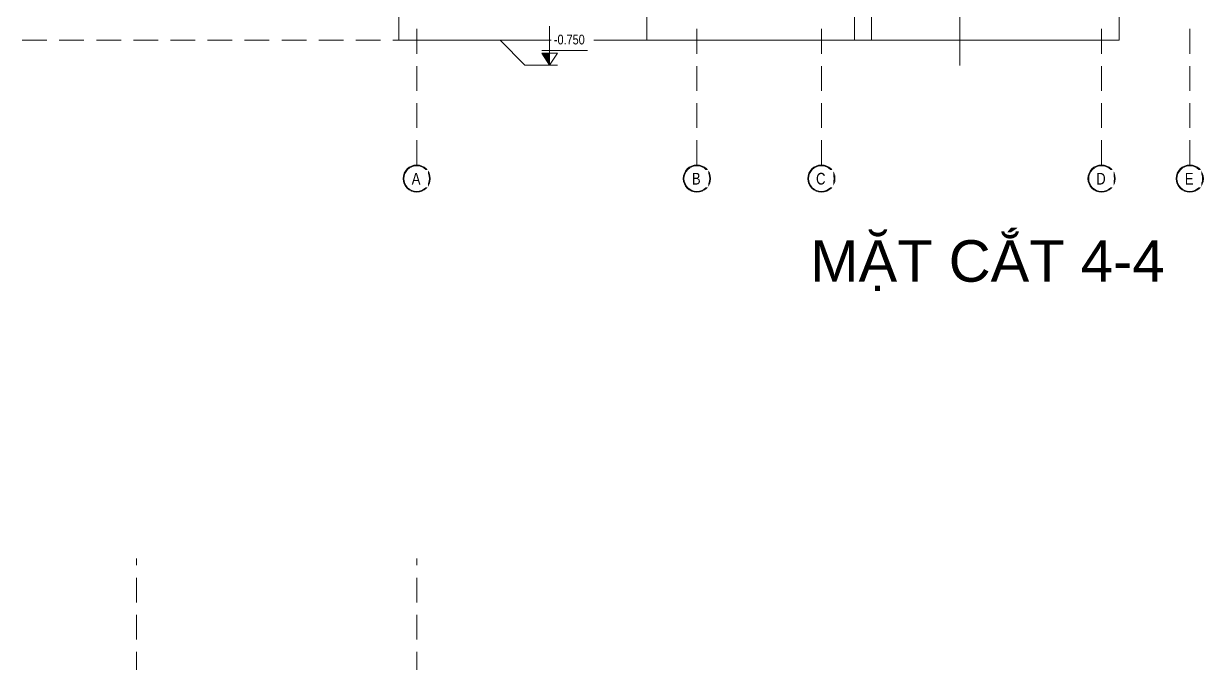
# Model space of a CAD drawing. Header units: millimetres. Extents: x -20510 to 108935, y -243239 to 20306.
# Drawn here: x 57424 to 80162, y -108750 to -96429 of the extents above; entities that cross this region are included whole.
import ezdxf
from ezdxf.enums import TextEntityAlignment as Align

# ---------------------------------------------------------------- set-up
doc = ezdxf.new("R2010")
doc.units = ezdxf.units.MM
doc.linetypes.add('Hidden', pattern=[714.375, 476.25, -238.125])
for name, color, linetype, lineweight in [('A-DETL', 8, 'Continuous', 9), ('A-FLOR-LEVL', 8, 'Continuous', 9), ('G-IMPT', 8, 'Continuous', 9), ('S-GRID', 1, 'Continuous', 9), ('S-GRID-IDEN', 1, 'Continuous', 9)]:
    doc.layers.add(name, color=color, linetype=linetype, lineweight=lineweight)
doc.styles.add('Arial', font='arial.ttf', dxfattribs={"width": 0.8, "height": 250})
doc.styles.add('Arial_1', font='arial.ttf', dxfattribs={"width": 0.8, "height": 200})
doc.styles.add('UNICODE_TITLE', font='arial.ttf')

# ---------------------------------------------------------------- blocks, each defined once
blk = doc.blocks.new('Mat_Tien_3dsMax - Sync_3dsMax_To_Revit-2401403-MẶT CẮT 4-4')
at = {"layer": 'G-IMPT'}
for p, q in [((6600, 16550), (2886, 16550)), ((2886, 16550), (2886, 16400)), ((3786, 15800), (2886, 16400)), ((7700, 16550), (6600, 16550)), ((3786, 15800), (4435, 15800)), ((4435, 15800), (4435, 14700)), ((6600, 15800), (4435, 15800)), ((4435, 15800), (6600, 15800)), ((7700, 15800), (6600, 15800)), ((6600, 15800), (7700, 15800)), ((2436, 14700), (2436, 14880)), ((4435, 14880), (2436, 14880)), ((5237, 14480), (5250, 14480)), ((5510, 14480), (5513, 14480)), ((7687, 14480), (7690, 14480)), ((6600, 12600), (5500, 12600)), ((7700, 12600), (6600, 12600)), ((6600, 3450), (6600, 3400)), ((6600, 3400), (6600, 3450)), ((5500, 3400), (6600, 3400)), ((6600, 3400), (7699, 3400)), ((-342, -20), (-342, -750)), ((-101, -20), (-342, -20)), ((13542, -750), (13542, -150)), ((4436, -750), (4436, -230)), ((4436, -230), (4436, -750)), ((8440, -750), (8440, -230)), ((8763, -750), (8763, -230)), ((-342, -750), (4436, -750)), ((4436, -750), (8440, -750)), ((6596, -750), (6596, -750)), ((6596, -750), (6596, -750)), ((6596, -750), (6596, -750)), ((6596, -750), (6596, -750)), ((6596, -750), (6596, -750)), ((6596, -750), (6596, -750)), ((6596, -750), (6596, -750)), ((6596, -750), (6596, -750)), ((6597, -750), (6598, -750)), ((6597, -750), (6598, -750)), ((6597, -750), (6598, -750)), ((6597, -750), (6598, -750)), ((6599, -750), (6598, -750)), ((6598, -750), (6599, -750)), ((6599, -750), (6598, -750)), ((6598, -750), (6599, -750)), ((6600, -750), (6600, -750)), ((6600, -750), (6600, -750)), ((6600, -750), (6600, -750)), ((6600, -750), (6600, -750)), ((6600, -750), (6600, -750)), ((6600, -750), (6600, -750)), ((6600, -750), (6600, -750)), ((6600, -750), (6600, -750)), ((8440, -750), (8763, -750)), ((8763, -750), (13542, -750))]:
    blk.add_line(p, q, dxfattribs=at)
blk = doc.blocks.new('Mat_Tien_3dsMax - Mat_Tien_3dsMax-2387879-MẶT CẮT 4-4')
blk.add_blockref('Mat_Tien_3dsMax - Sync_3dsMax_To_Revit-2401403-MẶT CẮT 4-4', (0, 0))
blk = doc.blocks.new('Level - 000_-1742766-MẶT CẮT 4-4')
at = {"layer": 'A-FLOR-LEVL'}
blk.add_hatch(color=256, dxfattribs=at).paths.add_polyline_path([(-15699, 4125), (-15699, 3900), (-15549, 4125)])
for p, q in [((-15699, 3900), (-15699, 4650)), ((-15549, 4177), (-16428, 4177)), ((-15699, 3900), (-15849, 4125)), ((-15549, 4125), (-15849, 4125)), ((-15699, 3900), (-15549, 4125)), ((-15699, 4125), (-15549, 4125)), ((-15549, 4125), (-15699, 3900)), ((-15699, 3900), (-15699, 4125)), ((-15549, 3900), (-15849, 3900))]:
    blk.add_line(p, q, dxfattribs=at)
blk = doc.blocks.new('Grid - TRUC  D1-102336-MẶT CẮT 4-4')
at = {"layer": 'S-GRID-IDEN'}
for radius in [262, 248]:
    blk.add_circle((0, -3414), radius, dxfattribs=at)

msp = doc.modelspace()

# ---------------------------------------------------------------- linework, layer by layer
at = {"layer": 'A-DETL'}
msp.add_line((75471.3, -95293), (75471.3, -97232.6), dxfattribs=at)
at = {"layer": 'A-FLOR-LEVL', "linetype": 'Hidden'}
msp.add_line((50253.9, -96750), (66608.8, -96750), dxfattribs=at)
at = {"layer": 'A-FLOR-LEVL'}
for p, q in [((66608.8, -96750), (67085.1, -97226.2)), ((67085.1, -97226.2), (67561.3, -97226.2))]:
    msp.add_line(p, q, dxfattribs=at)
at = {"layer": 'S-GRID', "linetype": 'Hidden'}
for p, q in [((59600, -131150.1), (59600, -106730.6)), ((65000, -131150.1), (65000, -106730.6))]:
    msp.add_line(p, q, dxfattribs=at)

# ---------------------------------------------------------------- block references
at = {"layer": 'A-FLOR-LEVL', "extrusion": (0, 0, -1)}
msp.add_blockref('Level - 000_-1742766-MẶT CẮT 4-4', (-51862.8, -101126.2), dxfattribs=at)
at = {"layer": 'G-IMPT'}
msp.add_blockref('Mat_Tien_3dsMax - Mat_Tien_3dsMax-2387879-MẶT CẮT 4-4', (65000, -96000), dxfattribs=at)
at = {"layer": 'S-GRID-IDEN'}
for p in [(65000, -96000), (70400, -96000), (72800, -96000), (78200, -96000), (79900, -96000)]:
    msp.add_blockref('Grid - TRUC  D1-102336-MẶT CẮT 4-4', p, dxfattribs=at)

# ---------------------------------------------------------------- texts
at = {"style": 'UNICODE_TITLE'}
msp.add_text('MẶT CẮT 4-4', height=800, dxfattribs=at).set_placement((76000, -101000), align=Align.MIDDLE_CENTER)

# ---------------------------------------------------------------- next in the draw order: texts
at = {"layer": 'A-FLOR-LEVL', "insert": (67644.8, -96642.2), "char_height": 187.5, "width": 716.709, "attachment_point": 1, "style": 'Arial', "bg_fill": 3, "box_fill_scale": 1.25, "bg_fill_color": 9, "bg_fill_true_color": 13158600, "bg_fill_transparency": 0}
msp.add_mtext('-0.750', dxfattribs=at)
at = {"layer": 'S-GRID-IDEN', "char_height": 225, "attachment_point": 1, "style": 'Arial_1', "bg_fill": 3, "box_fill_scale": 1.25, "bg_fill_color": 9, "bg_fill_true_color": 13158600, "bg_fill_transparency": 0}
for s, insert, width in [('A', (64904.6, -99303.1), 258.544), ('B', (70304.6, -99303.1), 258.544), ('C', (72697.1, -99303.1), 276.582), ('D', (78097.1, -99303.1), 276.582), ('E', (79804.6, -99303.1), 258.544)]:
    msp.add_mtext(s, dxfattribs=dict(at, insert=insert, width=width))

# ---------------------------------------------------------------- next in the draw order: linework, layer by layer
at = {"layer": 'S-GRID', "linetype": 'Hidden'}
for p, q in [((65000, -99151.5), (65000, -73585.4)), ((70400, -99151.5), (70400, -73585.4)), ((72800, -99151.5), (72800, -73585.4)), ((78200, -99151.5), (78200, -73585.4)), ((79900, -99151.5), (79900, -73585.4))]:
    msp.add_line(p, q, dxfattribs=at)

# ---------------------------------------------------------------- next in the draw order: texts
at = {"layer": 'A-FLOR-LEVL', "insert": (67644.8, -96642.2), "char_height": 187.5, "width": 716.709, "attachment_point": 1, "style": 'Arial', "bg_fill": 3, "box_fill_scale": 1.25, "bg_fill_color": 9, "bg_fill_true_color": 13158600, "bg_fill_transparency": 0}
msp.add_mtext('-0.750', dxfattribs=at)

doc.saveas('drawing.dxf')
